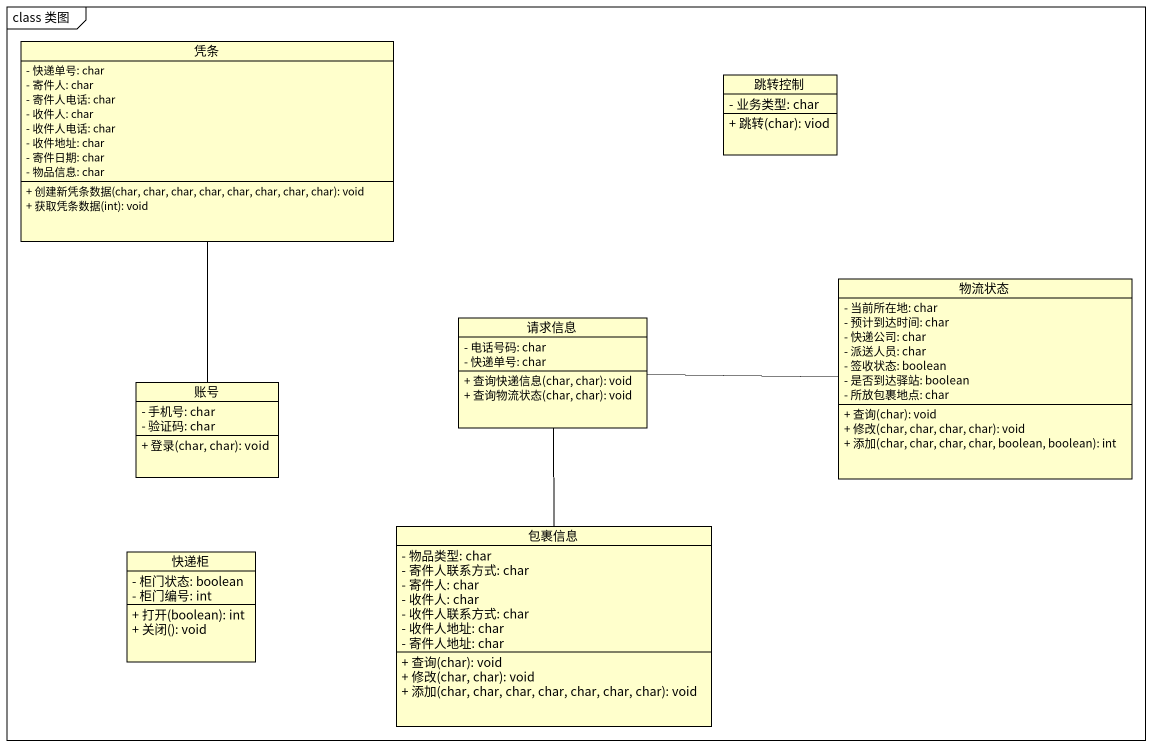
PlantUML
@startuml
mainframe class 类图
hide circle
hide empty members
skinparam classAttributeIconSize 0
class 凭条 {
  - 快递单号: char
  - 寄件人: char
  - 寄件人电话: char
  - 收件人: char
  - 收件人电话: char
  - 收件地址: char
  - 寄件日期: char
  - 物品信息: char
  + 创建新凭条数据(char, char, char, char, char, char, char, char): void
  + 获取凭条数据(int): void
}
class 跳转控制 {
  - 业务类型: char
  + 跳转(char): viod
}
class 物流状态 {
  - 当前所在地: char
  - 预计到达时间: char
  - 快递公司: char
  - 派送人员: char
  - 签收状态: boolean
  - 是否到达驿站: boolean
  - 所放包裹地点: char
  + 查询(char): void
  + 修改(char, char, char, char): void
  + 添加(char, char, char, char, boolean, boolean): int
}
class 请求信息 {
  - 电话号码: char
  - 快递单号: char
  + 查询快递信息(char, char): void
  + 查询物流状态(char, char): void
}
class 账号 {
  - 手机号: char
  - 验证码: char
  + 登录(char, char): void
}
class 快递柜 {
  - 柜门状态: boolean
  - 柜门编号: int
  + 打开(boolean): int
  + 关闭(): void
}
class 包裹信息 {
  - 物品类型: char
  - 寄件人联系方式: char
  - 寄件人: char
  - 收件人: char
  - 收件人联系方式: char
  - 收件人地址: char
  - 寄件人地址: char
  + 查询(char): void
  + 修改(char, char): void
  + 添加(char, char, char, char, char, char, char): void
}
凭条 -- 账号
请求信息 -right- 物流状态
请求信息 -- 包裹信息
@enduml
